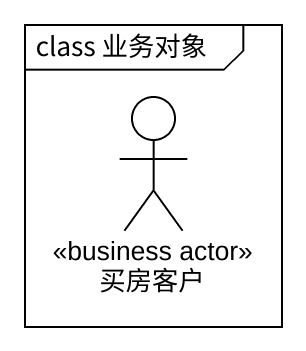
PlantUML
@startuml
mainframe class 业务对象
actor 买房客户 <<business actor>>
@enduml
